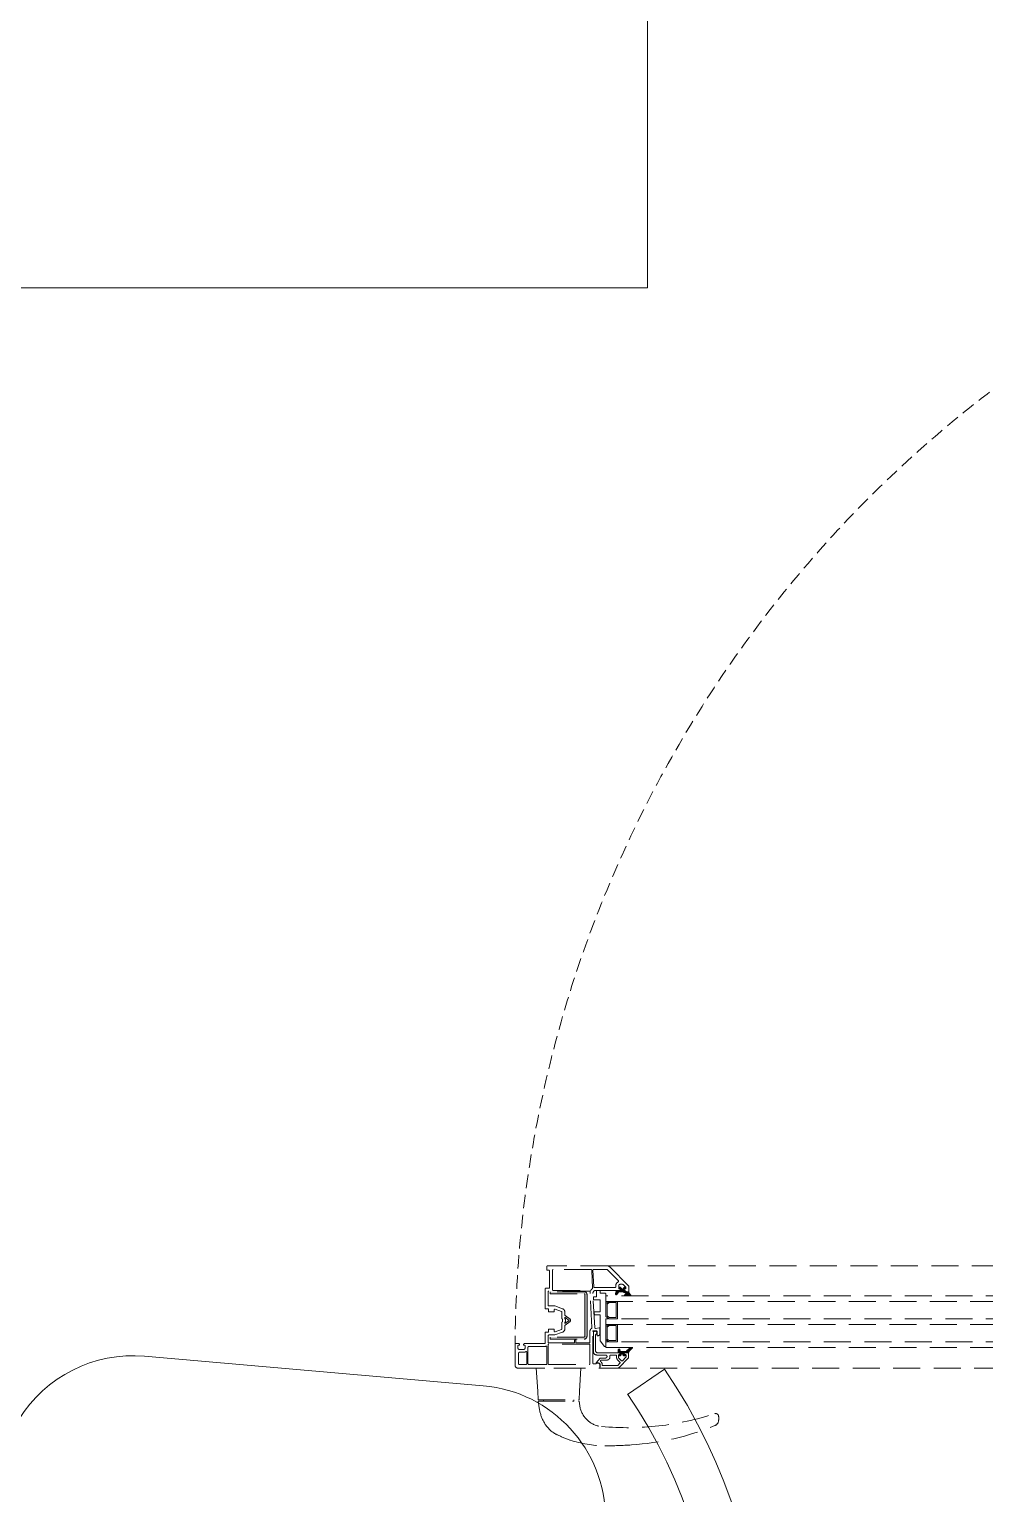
# Model space of a CAD drawing. Header units: millimetres. Extents: x 0 to 145404, y 0 to 194550.
# Drawn here: x 91548 to 92212, y 115308 to 116326 of the extents above; entities that cross this region are included whole.
import ezdxf

# ---------------------------------------------------------------- set-up
doc = ezdxf.new("R2010")
doc.units = ezdxf.units.MM
doc.linetypes.add('HIDDEN2', pattern=[0.1875, 0.125, -0.0625])
doc.layers.add('АР - мебель', color=7, linetype='Continuous', lineweight=9, true_color=0x787878)
doc.layers.add('АР - Окна', color=150, linetype='Continuous', lineweight=9)
doc.layers.add('АР - окна - открывание', color=251, linetype='Continuous', lineweight=5)

# ---------------------------------------------------------------- blocks, each defined once
blk = doc.blocks.new('блок балконный дверной с проходом 750мм')
at = {"layer": 'АР - окна - открывание', "linetype": 'HIDDEN2', "lineweight": 0, "ltscale": 150}
h = blk.add_hatch(color=252, dxfattribs=at)
h.dxf.hatch_style = 1
edge = h.paths.add_edge_path()
edge.add_arc((-95, -767.1), 0.5, 269.998, 360)
edge.add_line((-94.5, -767.1), (-94.5, -766.7))
edge.add_line((-94.5, -766.7), (-93.5, -766.7))
edge.add_line((-93.5, -766.7), (-93.5, -769.1))
edge.add_arc((-93, -769.1), 0.5, 180, 260)
edge.add_line((-93.1, -769.6), (-91.1, -770))
edge.add_arc((-91, -769.5), 0.5, 260, 415)
edge.add_line((-90.7, -769.1), (-92.2, -768))
edge.add_arc((-91.6, -767.2), 1, 180, 235, ccw=False)
edge.add_line((-92.6, -767.2), (-92.6, -765.8))
edge.add_arc((-91.1, -765.6), 1.56, 160.0441, 186.3848, ccw=False)
edge.add_arc((-83.9, -767.5), 8.99, 144.4185, 164.4, ccw=False)
edge.add_arc((-91, -762.3), 0.198, -2.1441, 155.0988, ccw=False)
edge.add_line((-90.8, -762.4), (-90.8, -763.2))
edge.add_arc((-90.3, -763.2), 0.499, 183.0482, 363.0481)
edge.add_line((-89.8, -763.1), (-89.8, -759.5))
edge.add_arc((-90.1, -759.6), 0.265, 22.4207, 109.3719)
edge.add_arc((-95.8, -753.4), 8.22, 295.4888, 313.6499, ccw=False)
edge.add_arc((-92.2, -761.1), 0.3, 101.5208, 180)
edge.add_line((-92.5, -761.1), (-92.5, -762.1))
edge.add_line((-92.5, -762.1), (-93.5, -763.9))
edge.add_line((-93.5, -763.9), (-94.5, -763.9))
edge.add_line((-94.5, -763.9), (-94.5, -763.5))
edge.add_arc((-95, -763.5), 0.5, 360, 450)
edge.add_line((-95, -763), (-95.2, -763))
edge.add_arc((-95.2, -763.5), 0.5, 90, 187.989)
edge.add_arc((-94.2, -763.3), 1.5, 187.989, 255.8108)
edge.add_arc((-94.7, -765.3), 0.5, -75.8098, 75.8108, ccw=False)
edge.add_arc((-94.2, -767.2), 1.5, 104.1902, 172.013)
edge.add_arc((-95.2, -767.1), 0.5, 172.013, 270)
edge.add_line((-95.2, -767.6), (-95, -767.6))
h = blk.add_hatch(color=252, dxfattribs=at)
h.dxf.hatch_style = 1
edge = h.paths.add_edge_path()
edge.add_arc((-46.4, -756.2), 7.81, 198.6077, 232.2094)
edge.add_arc((-51.3, -762.7), 0.3, 0, 57.7918, ccw=False)
edge.add_line((-51, -762.7), (-51, -766.2))
edge.add_arc((-51.3, -766.2), 0.3, 290.0003, 360, ccw=False)
edge.add_line((-51.2, -766.5), (-52.3, -766.9))
edge.add_arc((-52.1, -767.5), 0.671, 110.0003, 270.0001)
edge.add_line((-52.1, -768.2), (-50.2, -768.2))
edge.add_arc((-50.2, -768), 0.2, 270, 360)
edge.add_line((-50, -768), (-50, -767.2))
edge.add_arc((-49.8, -767.2), 0.2, 90.0003, 180, ccw=False)
edge.add_line((-49.8, -767), (-49.2, -767))
edge.add_arc((-49.2, -767.2), 0.2, 0, 90.0006, ccw=False)
edge.add_line((-49, -767.2), (-49, -767.3))
edge.add_arc((-48.5, -767.3), 0.5, 180, 360)
edge.add_line((-48, -767.3), (-48, -767.2))
edge.add_arc((-49.2, -767.2), 1.2, 0, 82.8476)
edge.add_arc((-49, -765.5), 0.513, 97.1524, 262.8476, ccw=False)
edge.add_arc((-49.2, -763.8), 1.2, 277.1524, 360)
edge.add_line((-48, -763.8), (-48, -763.7))
edge.add_arc((-48.5, -763.7), 0.5, 359.9999, 539.9999)
edge.add_line((-49, -763.7), (-49, -763.8))
edge.add_arc((-49.2, -763.8), 0.2, 269.9995, 360, ccw=False)
edge.add_line((-49.2, -764), (-49.5, -764))
edge.add_arc((-49.5, -763.5), 0.5, 180, 270, ccw=False)
edge.add_line((-50, -763.5), (-50, -761.2))
edge.add_arc((-50.3, -761.2), 0.3, 360, 434.3052)
edge.add_arc((-47.9, -755.2), 6.21, 210.543, 247.2221, ccw=False)
edge.add_arc((-53.5, -758.6), 0.35, 37.8702, 204.4339)
h = blk.add_hatch(color=252, dxfattribs=at)
h.dxf.hatch_style = 1
edge = h.paths.add_edge_path()
edge.add_line((-76.1, -791.3), (-61.6, -791.3))
edge.add_arc((-61.6, -791.8), 0.5, 0, 89.986, ccw=False)
edge.add_line((-61.1, -791.8), (-61.1, -815.3))
edge.add_line((-61.1, -815.3), (-59.6, -815.3))
edge.add_line((-59.6, -815.3), (-59.6, -791.8))
edge.add_arc((-61.6, -791.8), 2, 360, 449.9965)
edge.add_line((-61.6, -789.8), (-76.1, -789.8))
edge.add_line((-76.1, -789.8), (-90.6, -789.8))
edge.add_arc((-90.6, -791.8), 2, 90, 180)
edge.add_line((-92.6, -791.8), (-92.6, -815.3))
edge.add_line((-92.6, -815.3), (-91.1, -815.3))
edge.add_line((-91.1, -815.3), (-91.1, -791.8))
edge.add_arc((-90.6, -791.8), 0.5, 90, 180, ccw=False)
edge.add_line((-90.6, -791.3), (-76.1, -791.3))
h = blk.add_hatch(color=252, dxfattribs=at)
h.dxf.hatch_style = 1
edge = h.paths.add_edge_path()
edge.add_line((-76.1, -791.3), (-61.6, -791.3))
edge.add_arc((-61.6, -791.8), 0.5, 0, 89.986, ccw=False)
edge.add_line((-61.1, -791.8), (-61.1, -815.3))
edge.add_line((-61.1, -815.3), (-59.6, -815.3))
edge.add_line((-59.6, -815.3), (-59.6, -791.8))
edge.add_arc((-61.6, -791.8), 2, 360, 449.9965)
edge.add_line((-61.6, -789.8), (-76.1, -789.8))
edge.add_line((-76.1, -789.8), (-90.6, -789.8))
edge.add_arc((-90.6, -791.8), 2, 90, 180)
edge.add_line((-92.6, -791.8), (-92.6, -815.3))
edge.add_line((-92.6, -815.3), (-91.1, -815.3))
edge.add_line((-91.1, -815.3), (-91.1, -791.8))
edge.add_arc((-90.6, -791.8), 0.5, 90, 180, ccw=False)
edge.add_line((-90.6, -791.3), (-76.1, -791.3))
at = {"layer": 'АР - окна - открывание', "color": 252, "linetype": 'HIDDEN2', "lineweight": 0, "ltscale": 150}
for p, q in [((-23.5, -795), (-39.5, -794)), ((-17.5, -795.3), (-23.5, -795)), ((-17.5, -823.8), (-17.5, -795.3)), ((-16.5, -799), (-17.5, -799)), ((-16.5, -795.3), (-11.6, -794.5)), ((-16.5, -823.8), (-16.5, -795.3)), ((-16.5, -799.9), (-16.5, -799)), ((-39.5, -825), (-23.5, -824)), ((-23.5, -824), (-17.5, -823.8)), ((-17.5, -820), (-16.5, -820)), ((-16.5, -820), (-16.5, -819.2)), ((-16.5, -823.8), (-10.4, -822.7))]:
    blk.add_line(p, q, dxfattribs=at)
for points in [[(-110.5, -775.6), (-110.5, -73.2)], [(-39.5, -80.2), (-39.5, -768.6)], [(-39.5, -794), (-39.5, -825)]]:
    blk.add_lwpolyline(points, dxfattribs=at)
for points in [[(-89.8, -72.1), (-89.8, -776.7), (-85.8, -776.7), (-85.8, -72.1)], [(-73.8, -72.1), (-73.8, -776.7), (-69.8, -776.7), (-69.8, -72.1)], [(-57.8, -72.1), (-57.8, -776.7), (-53.8, -776.7), (-53.8, -72.1)], [(-85.8, -768.7), (-85.8, -774.7), (-84.3, -776.7), (-75.3, -776.7), (-73.8, -774.7), (-73.8, -768.7)], [(-85, -769.5), (-85, -774.4), (-83.9, -775.9), (-75.7, -775.9), (-74.6, -774.4), (-74.6, -769.5)], [(-69.8, -768.7), (-69.8, -774.7), (-68.3, -776.7), (-59.3, -776.7), (-57.8, -774.7), (-57.8, -768.7)], [(-69, -769.5), (-69, -774.4), (-67.9, -775.9), (-59.7, -775.9), (-58.6, -774.4), (-58.6, -769.5)]]:
    blk.add_lwpolyline(points, close=True, dxfattribs=at)
for points in [[(-39.5, -781.3, 0.414214), (-40, -780.8), (-41.6, -780.8, 0.720761), (-42.5, -783.5), (-42.5, -785.3, -0.414214), (-43, -785.8), (-65, -785.8, -0.414214), (-65.5, -785.3), (-65.5, -783.3, -0.414214), (-65, -782.8), (-62, -782.8), (-62, -782.3, 0.414214), (-63.5, -780.8), (-67, -780.8, 0.466308), (-67.5, -781.4), (-67.1, -783.8, -0.450467), (-67.5, -784.4), (-91.4, -785.7, -0.429634), (-93.5, -783.7), (-93.5, -767.2, 0.388879), (-94, -766.7), (-94.5, -766.7), (-94.5, -767.3, -0.414214), (-95, -767.8), (-96.7, -767.8, -0.414214), (-97.7, -766.8), (-97.7, -765.2, -0.198911), (-97.4, -764.5), (-95.7, -762.8), (-95, -762.8, -0.414214), (-94.5, -763.3), (-94.5, -763.9), (-93.7, -763.8, 0.2447), (-93.3, -763.6), (-92.5, -762.3), (-92.5, -761.3, 0.414214), (-93, -760.8), (-96.5, -760.8), (-109.9, -774.2, 0.198913), (-110.5, -775.6), (-110.5, -817.3, 0.414214), (-110, -817.8), (-108, -817.8, 0.414214), (-107.5, -817.3), (-107.5, -816.3, -0.414213), (-107, -815.8), (-95.5, -815.8, -0.414214), (-95, -816.3), (-95, -818.3, 0.414214), (-94.5, -818.8), (-80.7, -818.8), (-80.7, -816.6), (-78.7, -816.6), (-78.7, -812.6), (-80, -812.6, -0.52236), (-80.5, -811.9), (-78.8, -807.5, -0.313749), (-78.4, -807.2), (-73.9, -807.2, -0.377965), (-71.3, -807.2), (-66.9, -807.2, -0.313749), (-66.4, -807.5), (-64.8, -811.9, -0.52236), (-65.2, -812.6), (-66.5, -812.6), (-66.5, -816.6), (-64.5, -816.6), (-64.5, -818.8), (-57, -818.8, -0.414214), (-56.5, -819.3), (-56.5, -833.3, 0.38888), (-56.1, -833.8), (-55.5, -833.9), (-55.5, -833.3, -0.414214), (-55, -832.8), (-53.5, -832.8, -0.414214), (-52.5, -833.8), (-52.5, -836.8, -0.414214), (-53.5, -837.8), (-55, -837.8, -0.414214), (-55.5, -837.3), (-55.5, -836.7), (-56.1, -836.7, 0.388876), (-56.5, -837.2), (-56.5, -839.3, 0.414214), (-56, -839.8), (-41.5, -839.8, 0.414214), (-39.5, -837.8)], [(-39.5, -781.3, 0.414214), (-40, -780.8), (-41.6, -780.8, 0.720761), (-42.5, -783.5), (-42.5, -785.3, -0.414214), (-43, -785.8), (-65, -785.8, -0.414214), (-65.5, -785.3), (-65.5, -783.3, -0.414214), (-65, -782.8), (-62, -782.8), (-62, -782.3, 0.414214), (-63.5, -780.8), (-67, -780.8, 0.466308), (-67.5, -781.4), (-67.1, -783.8, -0.450467), (-67.5, -784.4), (-91.4, -785.7, -0.429634), (-93.5, -783.7), (-93.5, -767.2, 0.388879), (-94, -766.7), (-94.5, -766.7), (-94.5, -767.3, -0.414214), (-95, -767.8), (-96.7, -767.8, -0.414214), (-97.7, -766.8), (-97.7, -765.2, -0.198911), (-97.4, -764.5), (-95.7, -762.8), (-95, -762.8, -0.414214), (-94.5, -763.3), (-94.5, -763.9), (-93.7, -763.8, 0.2447), (-93.3, -763.6), (-92.5, -762.3), (-92.5, -761.3, 0.414214), (-93, -760.8), (-96.5, -760.8), (-109.9, -774.2, 0.198913), (-110.5, -775.6), (-110.5, -817.3, 0.414214), (-110, -817.8), (-108, -817.8, 0.414214), (-107.5, -817.3), (-107.5, -816.3, -0.414213), (-107, -815.8), (-95.5, -815.8, -0.414214), (-95, -816.3), (-95, -818.3, 0.414214), (-94.5, -818.8), (-80.7, -818.8), (-80.7, -816.6), (-78.7, -816.6), (-78.7, -812.6), (-80, -812.6, -0.52236), (-80.5, -811.9), (-78.8, -807.5, -0.313749), (-78.4, -807.2), (-73.9, -807.2, -0.377965), (-71.3, -807.2), (-66.9, -807.2, -0.313749), (-66.4, -807.5), (-64.8, -811.9, -0.52236), (-65.2, -812.6), (-66.5, -812.6), (-66.5, -816.6), (-64.5, -816.6), (-64.5, -818.8), (-57, -818.8, -0.414214), (-56.5, -819.3), (-56.5, -833.3, 0.38888), (-56.1, -833.8), (-55.5, -833.9), (-55.5, -833.3, -0.414214), (-55, -832.8), (-53.5, -832.8, -0.414214), (-52.5, -833.8), (-52.5, -836.8, -0.414214), (-53.5, -837.8), (-55, -837.8, -0.414214), (-55.5, -837.3), (-55.5, -836.7), (-56.1, -836.7, 0.388876), (-56.5, -837.2), (-56.5, -839.3, 0.414214), (-56, -839.8), (-41.5, -839.8, 0.414214), (-39.5, -837.8)], [(-95, -767.6, 0.414224), (-94.5, -767.1), (-94.5, -766.7), (-93.5, -766.7), (-93.5, -769.1, 0.36397), (-93.1, -769.6), (-91.1, -770, 0.802585), (-90.7, -769.1), (-92.2, -768, -0.244699), (-92.6, -767.2), (-92.6, -765.8, -0.115442), (-92.5, -765.1, -0.087408), (-91.2, -762.3, -0.818804), (-90.8, -762.4), (-90.8, -763.2, 1), (-89.8, -763.1), (-89.8, -759.5, 0.398713), (-90.1, -759.3, -0.079409), (-92.3, -760.8, 0.356474), (-92.5, -761.1), (-92.5, -762.1), (-93.5, -763.9), (-94.5, -763.9), (-94.5, -763.5, 0.414214), (-95, -763), (-95.2, -763, 0.455668), (-95.7, -763.5, 0.304881), (-94.6, -764.8, -0.778623), (-94.6, -765.8, 0.304885), (-95.7, -767, 0.455658), (-95.2, -767.6)], [(-52, -784), (-62.8, -784, 2.154457), (-64, -785.4), (-51, -785.4, 0.414213), (-48.6, -783), (-48.6, -776.9, -0.414214), (-47.6, -775.9), (-47.5, -775.9, -0.414214), (-46.5, -776.9), (-46.5, -780.7), (-43.2, -783.4), (-43, -783.4, 0.493144), (-42.7, -783.1), (-43, -781.9, -0.493146), (-42.1, -780.7), (-40.5, -780.7), (-39.5, -780.9), (-39.5, -768.6, 0.198912), (-40, -767.5), (-46.4, -761.1, 0.198912), (-46.7, -760.9), (-49.5, -760.9, 0.414214), (-50, -761.4), (-50, -763.4, 0.414214), (-49.5, -763.9), (-49, -763.9), (-49, -763.1, -0.414214), (-48.5, -762.6), (-47.4, -762.6, -0.198912), (-47.1, -762.8), (-44.6, -765.2, -0.414215), (-44.6, -765.9), (-46.3, -767.6, -0.198912), (-47, -767.9), (-48.5, -767.9, -0.414214), (-49, -767.4), (-49, -766.9), (-49.5, -766.9, 0.414214), (-50, -767.4), (-50, -782, -0.414213)], [(-53.8, -758.7, 0.147675), (-51.2, -762.4, -0.257649), (-51, -762.7), (-51, -766.2, -0.315297), (-51.2, -766.5), (-52.3, -766.9, 0.839098), (-52.1, -768.2), (-50.2, -768.2, 0.414214), (-50, -768), (-50, -767.2, -0.414212), (-49.8, -767), (-49.2, -767, -0.414216), (-49, -767.2), (-49, -767.3, 1), (-48, -767.3), (-48, -767.2, 0.378106), (-49.1, -766, -0.882358), (-49.1, -765, 0.378106), (-48, -763.8), (-48, -763.7, 1), (-49, -763.7), (-49, -763.8, -0.414216), (-49.2, -764), (-49.5, -764, -0.414214), (-50, -763.5), (-50, -761.2, 0.336077), (-50.3, -760.9, -0.161423), (-53.2, -758.4, 0.889119)], [(-95.5, -783.7), (-95.5, -770.3, 0.414214), (-96, -769.8), (-96.7, -769.8, -0.283626), (-99.4, -768.1, 0.511389), (-100.2, -768), (-107.9, -775.7, 0.198913), (-108, -776), (-108, -785.2, 0.429634), (-107.5, -785.7), (-95.9, -785.1, 0.460737), (-95.4, -784.5, -0.052185)], [(-95.5, -783.7), (-95.5, -770.3, 0.414214), (-96, -769.8), (-96.7, -769.8, -0.283626), (-99.4, -768.1, 0.511389), (-100.2, -768), (-107.9, -775.7, 0.198913), (-108, -776), (-108, -785.2, 0.429634), (-107.5, -785.7), (-95.9, -785.1, 0.460737), (-95.4, -784.5, -0.052185)], [(-45.1, -779.8, 0.221695), (-44.9, -780.2), (-44.7, -780.3, 0.433355), (-44, -780.2, -0.238782), (-42.1, -779.3), (-41.7, -779.3, 0.414214), (-41.2, -778.8), (-41.2, -768.8, 0.198912), (-41.4, -768.5), (-42.9, -766.9, 0.414212), (-43.6, -766.9), (-45.3, -768.6, -0.198912), (-47, -769.3), (-48.1, -769.3, 0.414214), (-48.6, -769.8), (-48.6, -773.4, 0.414214), (-48.1, -773.9), (-47.1, -773.9, -0.414214), (-45.1, -775.9)], [(-91.5, -777.2), (-91.5, -780.7), (-93.5, -780.7), (-93.5, -783.2), (-89, -783.2), (-89, -785.4), (-87, -785.3), (-87, -780.7), (-78.5, -780.7), (-78.5, -784.9), (-77.1, -784.8), (-76.5, -784.3), (-76.5, -780.7), (-58.5, -780.7), (-54.4, -777.7), (-54.4, -777.2, 0.414214), (-54.8, -776.7), (-91, -776.7, 0.414214)], [(-94, -813.8, 0.414213), (-93.5, -813.3), (-93.5, -787.4, 0.250492), (-93.7, -787, -0.0853), (-94.7, -786.1, 0.250492), (-95.1, -785.9), (-107.5, -786.5, 0.398959), (-108, -787), (-108, -813.3, 0.414214), (-107.5, -813.8)], [(-94, -813.8, 0.414213), (-93.5, -813.3), (-93.5, -787.4, 0.250492), (-93.7, -787, -0.0853), (-94.7, -786.1, 0.250492), (-95.1, -785.9), (-107.5, -786.5, 0.398959), (-108, -787), (-108, -813.3, 0.414214), (-107.5, -813.8)], [(-92.4, -787.6, 0.48148), (-93, -788.1), (-93, -816.3, 0.414214), (-92.5, -816.8), (-83.2, -816.8, 0.414214), (-82.7, -816.3), (-82.7, -812.2), (-80.7, -806.8, -0.313749), (-78.4, -805.2), (-76.4, -805.2, 0.236068), (-76, -805), (-73.4, -801.6, -0.5), (-71.8, -801.6), (-69.3, -805, 0.236068), (-68.9, -805.2), (-66.9, -805.2, -0.313749), (-64.5, -806.8), (-62.5, -812.2), (-62.5, -816.3, 0.414214), (-62, -816.8), (-57.5, -816.8, 0.414214), (-57, -816.3), (-57, -798.9, 0.414214), (-57.5, -798.4), (-58.8, -798.4, -1), (-58.8, -797.6), (-57.5, -797.6, 0.414214), (-57, -797.1), (-57, -788.3, 0.414214), (-57.5, -787.8), (-65, -787.8, -0.253171), (-67.1, -786.6, 0.267147), (-67.6, -786.4), (-91.3, -787.7, -0.069223)], [(-92.4, -787.6, 0.48148), (-93, -788.1), (-93, -816.3, 0.414214), (-92.5, -816.8), (-83.2, -816.8, 0.414214), (-82.7, -816.3), (-82.7, -812.2), (-80.7, -806.8, -0.313749), (-78.4, -805.2), (-76.4, -805.2, 0.236068), (-76, -805), (-73.4, -801.6, -0.5), (-71.8, -801.6), (-69.3, -805, 0.236068), (-68.9, -805.2), (-66.9, -805.2, -0.313749), (-64.5, -806.8), (-62.5, -812.2), (-62.5, -816.3, 0.414214), (-62, -816.8), (-57.5, -816.8, 0.414214), (-57, -816.3), (-57, -798.9, 0.414214), (-57.5, -798.4), (-58.8, -798.4, -1), (-58.8, -797.6), (-57.5, -797.6, 0.414214), (-57, -797.1), (-57, -788.3, 0.414214), (-57.5, -787.8), (-65, -787.8, -0.253171), (-67.1, -786.6, 0.267147), (-67.6, -786.4), (-91.3, -787.7, -0.069223)], [(-76.1, -791.3), (-61.6, -791.3, -0.414142), (-61.1, -791.8), (-61.1, -815.3), (-59.6, -815.3), (-59.6, -791.8, 0.414196), (-61.6, -789.8), (-76.1, -789.8), (-90.6, -789.8, 0.414214), (-92.6, -791.8), (-92.6, -815.3), (-91.1, -815.3), (-91.1, -791.8, -0.414214), (-90.6, -791.3)], [(-76.1, -791.3), (-61.6, -791.3, -0.414142), (-61.1, -791.8), (-61.1, -815.3), (-59.6, -815.3), (-59.6, -791.8, 0.414196), (-61.6, -789.8), (-76.1, -789.8), (-90.6, -789.8, 0.414214), (-92.6, -791.8), (-92.6, -815.3), (-91.1, -815.3), (-91.1, -791.8, -0.414214), (-90.6, -791.3)], [(-55.7, -787.8, 0.414214), (-56.2, -788.3), (-56.2, -816.3, 0.414214), (-55.7, -816.8), (-42.5, -816.8, 0.414214), (-42, -816.3), (-42, -788.3, 0.414214), (-42.5, -787.8)], [(-55.7, -787.8, 0.414214), (-56.2, -788.3), (-56.2, -816.3, 0.414214), (-55.7, -816.8), (-42.5, -816.8, 0.414214), (-42, -816.3), (-42, -788.3, 0.414214), (-42.5, -787.8)], [(-71.3, -805.2), (-70.4, -805.2), (-72.6, -802.2), (-74.9, -805.2), (-73.9, -805.2, -0.377965)], [(-54.5, -819.3), (-54.5, -830.3, 0.414214), (-54, -830.8), (-42.5, -830.8, 0.414214), (-42, -830.3), (-42, -818.1, 0.414214), (-42.5, -817.6), (-54.3, -817.6, 0.540575), (-54.7, -818.3, -0.103244)], [(-50.5, -831.6, 0.57189), (-50.9, -832.3, -0.127479), (-50.5, -833.8), (-50.5, -836.8, 0.414214), (-50, -837.3), (-42.5, -837.3, 0.414214), (-42, -836.8), (-42, -832.1, 0.414214), (-42.5, -831.6)]]:
    blk.add_lwpolyline(points, format="xyb", close=True, dxfattribs=at)
at = {"layer": 'АР - окна - открывание', "color": 252, "linetype": 'HIDDEN2', "lineweight": 0, "ltscale": 75}
blk.add_arc((-50.5, 0), 839.8, 180, 270, dxfattribs=at)
at = {"layer": 'АР - окна - открывание', "color": 252, "linetype": 'HIDDEN2', "lineweight": 0, "ltscale": 150}
for centre, radius, start, end in [((-5.9, -700.4), 2, 99.746, 198.3265), ((-190.7, -761.6), 192.6, 354.6293, 18.3191), ((-4.6, -708.3), 10, 78.3284, 99.8284), ((-3.4, -702.6), 4.2, 22.4315, 78.293), ((-167.2, -770.3), 181.4, 3.5982, 22.4603), ((-268.2, -777.6), 282.7, 0.0137, 3.7944), ((-15.8, -778), 17, 284.4887, 354.6293), ((-67.7, -776.3), 82.2, 342.0544, 359.0829), ((-62.9, -775.9), 77.8, 333.1084, 340.7431), ((-11.9, -801.3), 20.9, 301.4343, 331.9538), ((-14.9, -796.9), 26.2, 280.0122, 302.0381)]:
    blk.add_arc(centre, radius, start, end, dxfattribs=at)
blk = doc.blocks.new('ОГ78_на2персон_стол800х800')
for p, q in [((489.2, -627.7), (724.4, -607.2)), ((824.7, -601.2), (850.3, -618.7))]:
    blk.add_line(p, q)
for centre, radius, start, end in [((530.7, -400), 387.3, 325.6197, 34.3803), ((530.7, -400), 356.3, 325.6197, 34.3803), ((716.4, -514.7), 92.9, 274.9697, 0), ((481.1, -535.2), 92.9, 211.593, 274.9697)]:
    blk.add_arc(centre, radius, start, end)
blk = doc.blocks.new('КРТ37_1550х2200')
for points in [[(-775, -2200), (-775, 0)], [(775, -2200), (-775, -2200)]]:
    blk.add_lwpolyline(points)
blk = doc.blocks.new('Квартира 1С 3800 тип 4')
at = {"layer": 'АР - мебель'}
blk.add_blockref('КРТ37_1550х2200', (-5477.2, 3800), dxfattribs=at)
at = {"layer": 'АР - мебель', "rotation": 180}
blk.add_blockref('ОГ78_на2персон_стол800х800', (-5413.7, 230), dxfattribs=at)
at = {"layer": 'АР - Окна', "xscale": -1, "rotation": 90}
blk.add_blockref('блок балконный дверной с проходом 750мм', (-7000, 810), dxfattribs=at)
blk = doc.blocks.new('V_Section_2')
blk.add_blockref('Квартира 1С 3800 тип 4', (7150, -24500))

msp = doc.modelspace()

# ---------------------------------------------------------------- block references
at = {"xscale": -1}
msp.add_blockref('V_Section_2', (92875.5, 139046.1, 0), dxfattribs=at)

doc.saveas('drawing.dxf')
